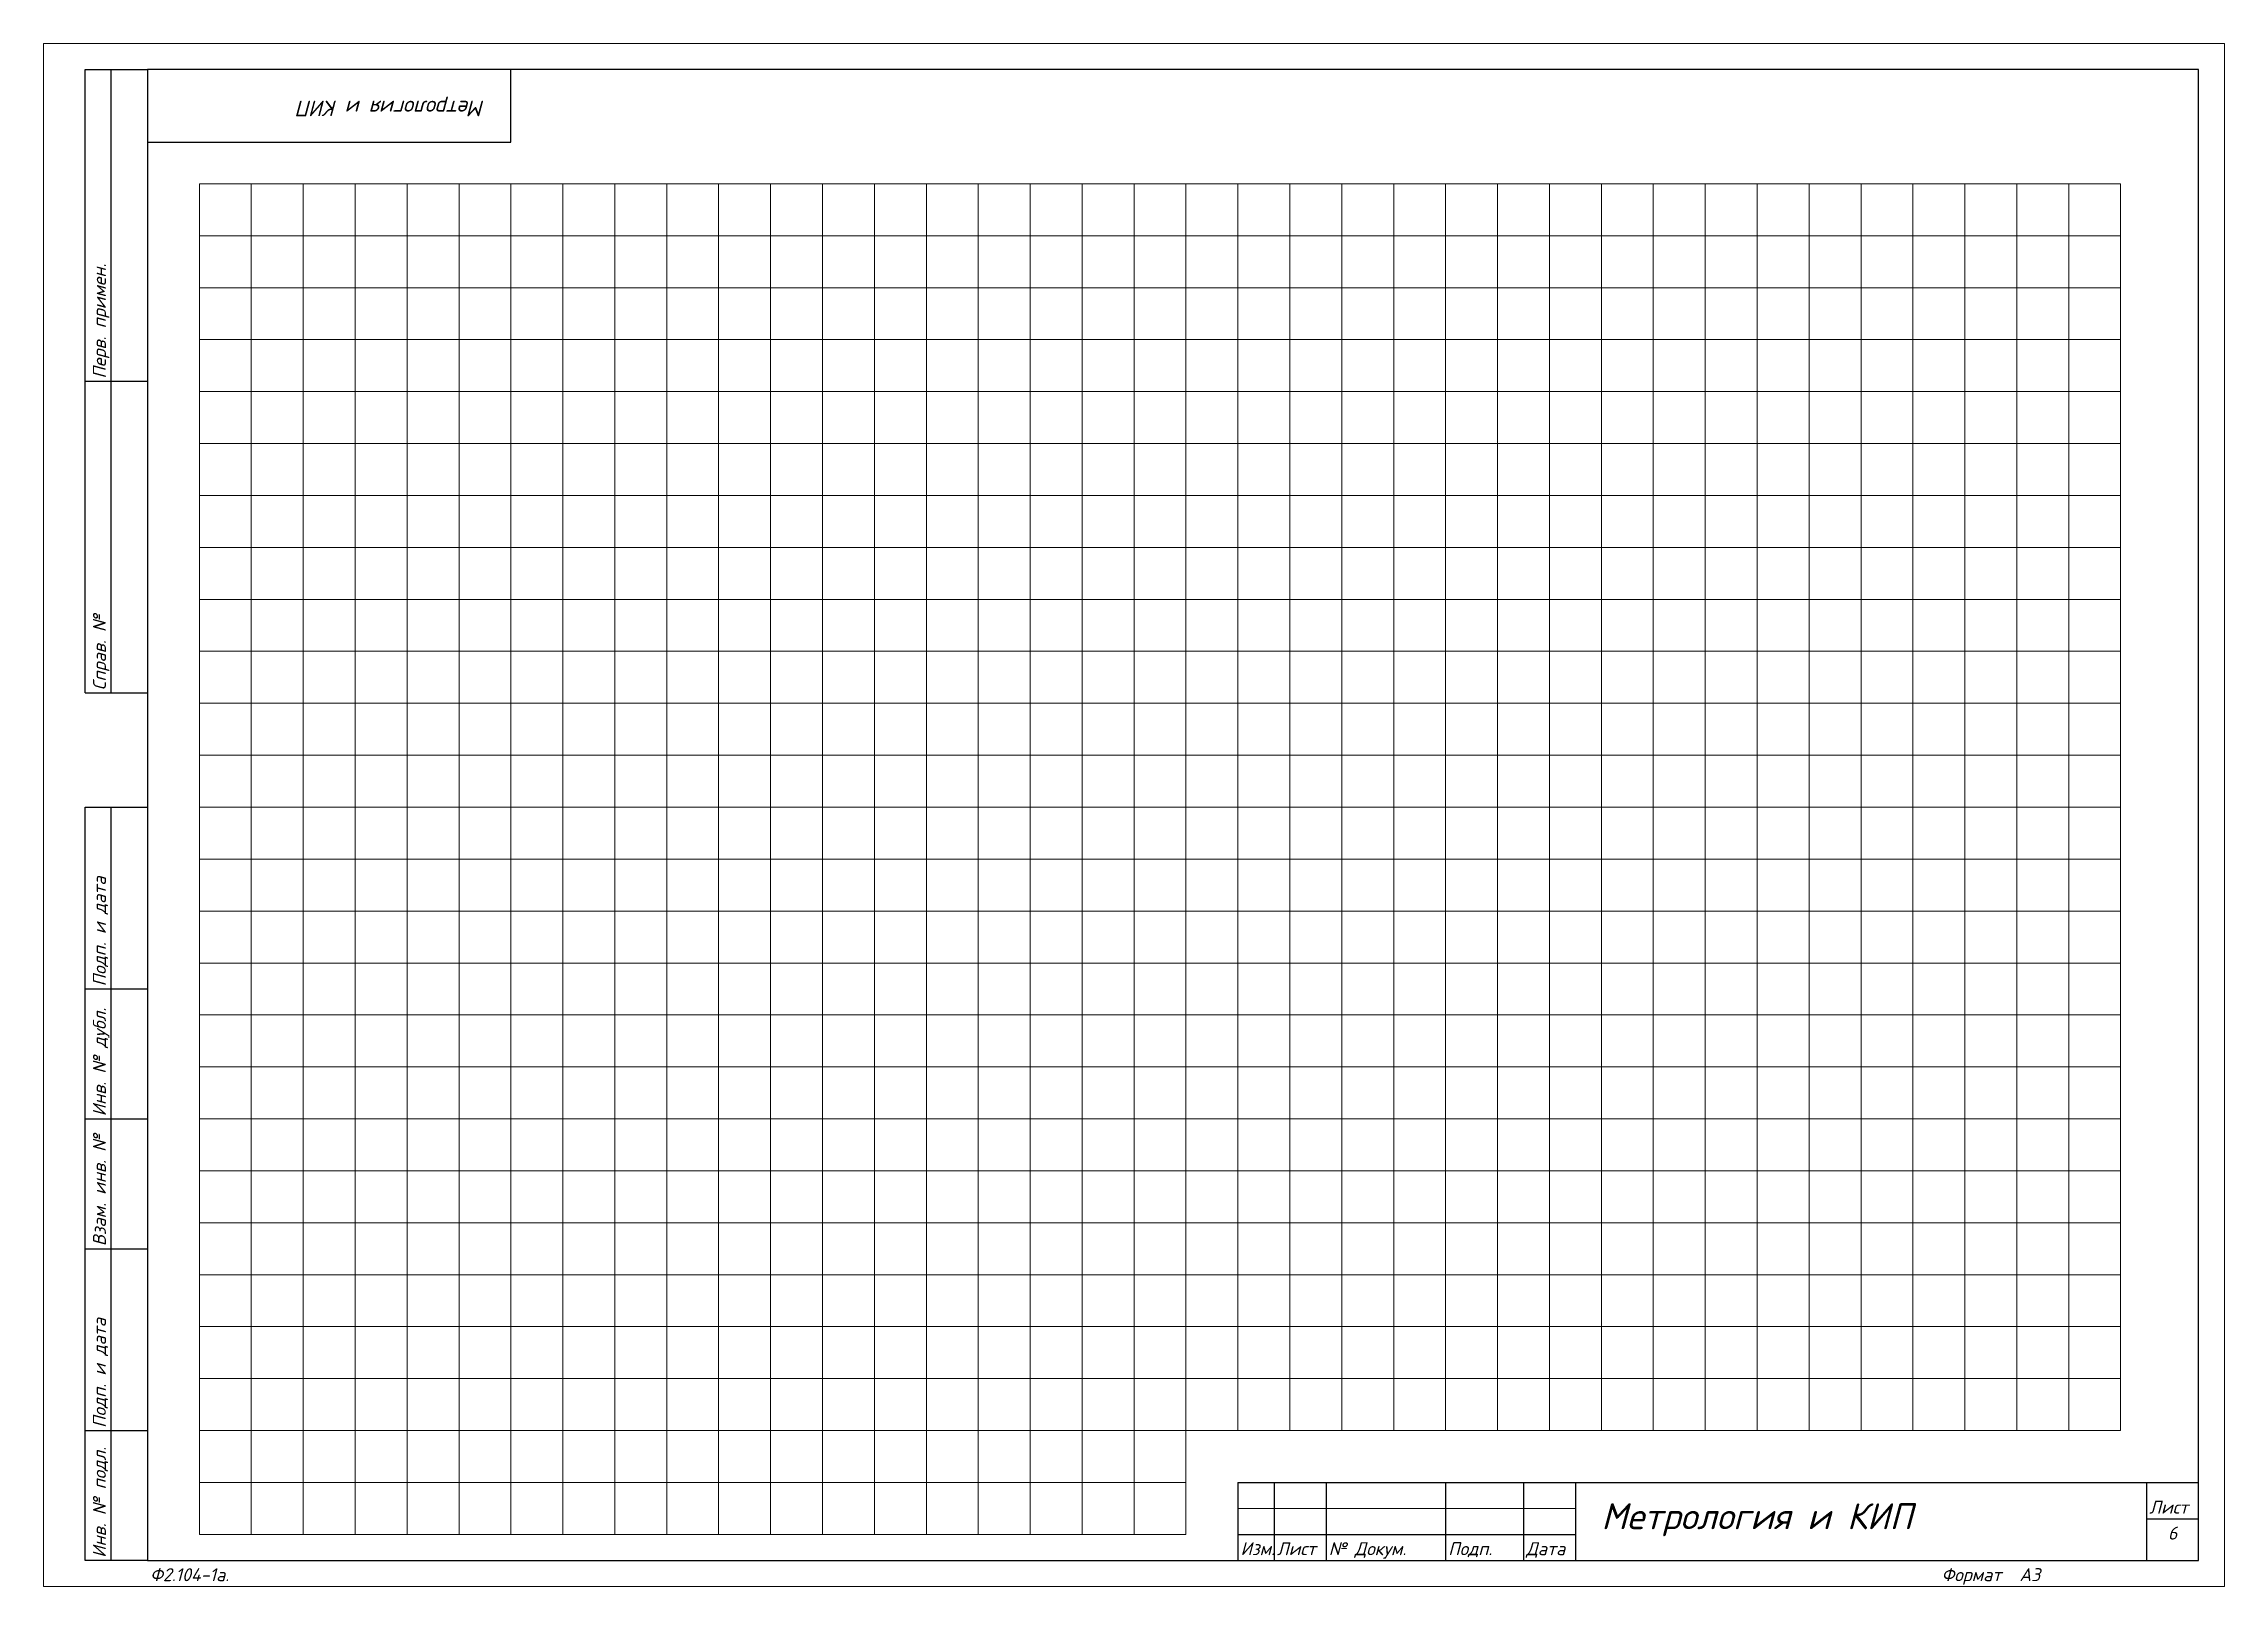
# Paper-space layout 'РэЧ26 Эл6' of a CAD drawing. Header units: millimetres. Extents: x 0 to 420, y 0 to 297.
# The model-space entities are those that its viewports show. They can reach past a viewport. Long polylines and large blocks are cut down to what shows.
import ezdxf
from ezdxf.enums import TextEntityAlignment as Align

# ---------------------------------------------------------------- set-up
doc = ezdxf.new("R2010")
doc.units = ezdxf.units.MM
doc.layers.add('4', color=4, linetype='Continuous', lineweight=15)
doc.layers.add('Основная', color=7, linetype='Continuous', lineweight=30)
doc.layers.add('Привязки', color=2, linetype='Continuous', lineweight=0, plot=False, transparency=0.8)
doc.layers.add('рамка', color=253, linetype='Continuous', lineweight=5, transparency=0.8)
doc.styles.add('текст', font='isocpeui.ttf')

# ---------------------------------------------------------------- blocks, each defined once
blk = doc.blocks.new('*U434')
at = {"layer": 'Привязки'}
blk.add_line((-1850, 1300), (-1850, -1300), dxfattribs=at)
blk = doc.blocks.new('*U435')
at = {"layer": 'Привязки', "color": 0, "linetype": 'ByBlock', "lineweight": -2, "transparency": 16777216}
blk.add_blockref('*U434', (14100, 0), dxfattribs=at)
blk = doc.blocks.new('*U109')
for p, q in [((8, 232), (8, 292)), ((8, 292), (20, 292)), ((13, 232), (13, 292)), ((90, 292), (90, 292)), ((90, 292), (90, 292)), ((90, 278), (90, 292)), ((90, 292), (90, 292)), ((90, 292), (90, 292)), ((90, 292), (90, 292)), ((20, 278), (90, 278)), ((8, 232), (20, 232)), ((8, 172), (8, 232)), ((13, 172), (13, 232)), ((8, 172), (20, 172)), ((8, 115), (8, 150)), ((8, 150), (20, 150)), ((13, 115), (13, 150)), ((8, 90), (8, 115)), ((8, 115), (20, 115)), ((13, 90), (13, 115)), ((8, 65), (8, 90)), ((8, 90), (20, 90)), ((13, 65), (13, 90)), ((8, 30), (8, 65)), ((8, 65), (20, 65)), ((13, 30), (13, 65)), ((230, 60), (415, 60)), ((230, 60), (230, 5)), ((237, 60), (237, 35)), ((247, 60), (247, 5)), ((270, 60), (270, 5)), ((285, 60), (285, 5)), ((295, 60), (295, 5)), ((415, 60), (415, 60)), ((415, 60), (415, 60)), ((295, 45), (415, 45)), ((365, 45), (365, 20)), ((380, 45), (380, 25)), ((397, 45), (397, 25)), ((230, 40), (295, 40)), ((365, 40), (415, 40)), ((230, 35), (295, 35)), ((8, 5), (8, 30)), ((8, 30), (20, 30)), ((13, 5), (13, 30)), ((365, 25), (415, 25)), ((385, 25), (385, 20)), ((295, 20), (415, 20)), ((365, 20), (365, 5)), ((20, 5), (8, 5))]:
    blk.add_line(p, q)
blk.add_lwpolyline([(20, 5), (415, 5), (415, 292), (20, 292)], close=True)
at = {"layer": '4'}
for p, q in [((230, 55), (295, 55)), ((230, 50), (295, 50)), ((230, 45), (295, 45)), ((370, 40), (370, 25)), ((375, 40), (375, 25)), ((230, 30), (295, 30)), ((230, 25), (295, 25)), ((230, 20), (295, 20)), ((230, 15), (295, 15)), ((230, 10), (295, 10))]:
    blk.add_line(p, q, dxfattribs=at)
at = {"layer": 'Привязки'}
blk.add_lwpolyline([(0, 0), (420, 0), (420, 297), (0, 297)], close=True, dxfattribs=at)
at = {"layer": 'рамка'}
blk.add_lwpolyline([(0, 297), (420, 297), (420, 0), (0, 0)], close=True, dxfattribs=at)
at = {"style": 'текст'}
for s, p in [('Перв. примен.', (12, 232.5)), ('Справ. №', (12, 172.5)), ('Подп. и дата', (12, 115.5)), ('Инв. № дубл.', (12, 90.5)), ('Взам. инв. №', (12, 65.5)), ('Подп. и дата', (12, 30.5)), ('Инв. № подл.', (12, 5.5))]:
    blk.add_text(s, height=2.5, rotation=90, dxfattribs=at).set_placement(p)
for s, height, p in [('Лит.', 2.5, (365.5, 41)), ('Масса', 2.5, (380.5, 41)), ('Масштаб', 2.5, (397.5, 41)), ('Изм.', 2.5, (230.5, 36)), ('Лист', 2.5, (237.5, 36)), ('№ Докум.', 2.5, (247.5, 36)), ('Подп.', 2.5, (270.5, 36)), ('Дата', 2.5, (285.5, 36)), ('Разраб.', 2.5, (230.5, 31)), ('Пров.', 2.5, (230.5, 26)), ('Т.контр.', 2.5, (230.5, 21)), ('Лист', 2.5, (365.5, 21)), ('Листов', 2.5, (385.5, 21)), ('Н.контр.', 2.5, (230.5, 11)), ('Утв.', 2.5, (230.5, 6)), ('Ф2.104-1а.', 0.005, (20, 4.99)), ('Ф2.104-1.', 2.5, (20.5, 1)), ('Формат', 2.5, (365.5, 1)), ('А3', 2.5, (380.5, 1)), ('А4', 0.025, (419.61, 0.01)), ('А2', 0.00833, (419.87, 0)), ('А1', 0.00625, (419.9, 0)), ('А0', 0.005, (419.92, 0))]:
    blk.add_text(s, height=height, dxfattribs=at).set_placement(p)
for tag, p, height in [('12', (90, 292), 0.00000373), ('13', (90, 292), 0.00000373), ('27', (90, 292), 0.00000522), ('29', (105, 279), 3.5), ('28', (415, 60), 0.0000438), ('ИЗМ4', (230.5, 56), 2.5), ('ЛИСТИЗМ4', (237.5, 56), 2.5), ('№ДОКУМИЗМ4', (247.5, 56), 2.5), ('ПОДПИЗМ4', (270.5, 56), 2.5), ('ДАТАИЗМ4', (285.5, 56), 2.5), ('ОБОЗНАЧЕНИЕ', (300, 51), 5), ('ИЗМ3', (230.5, 51), 2.5), ('ЛИСТИЗМ3', (237.5, 51), 2.5), ('№ДОКУМИЗМ3', (247.5, 51), 2.5), ('ПОДПИЗМ3', (270.5, 51), 2.5), ('ДАТАИЗМ3', (285.5, 51), 2.5), ('ИЗМ2', (230.5, 46), 2.5), ('ЛИСТИЗМ2', (237.5, 46), 2.5), ('№ДОКУМИЗМ2', (247.5, 46), 2.5), ('ПОДПИЗМ2', (270.5, 46), 2.5), ('ДАТАИЗМ2', (285.5, 46), 2.5), ('ИЗМ1', (230.5, 41), 2.5), ('ЛИСТИЗМ1', (237.5, 41), 2.5), ('№ДОКУМИЗМ1', (247.5, 41), 2.5), ('ПОДПИЗМ1', (270.5, 41), 2.5), ('ДАТАИЗМ1', (285.5, 41), 2.5), ('РАЗРАБ', (247.5, 31), 2.5), ('ДАТАРАЗРАБ', (285.5, 31), 2.5), ('ПРОВ', (247.5, 26), 2.5), ('ДАТАПРОВ', (285.5, 26), 2.5), ('ТКОНТР', (247.5, 21), 2.5), ('ДАТАТКОНТР', (285.5, 21), 2.5), ('ЛИСТОВ', (400.5, 21), 2.5), ('10', (230.5, 16), 2.5), ('11', (247.5, 16), 2.5), ('НКОНТР', (247.5, 11), 2.5), ('ДАТАНКОНТР', (285.5, 11), 2.5), ('УТВ', (247.5, 6), 2.5), ('ДАТАУТВ', (285.5, 6), 2.5)]:
    blk.add_attdef(tag, p, '', height=height, dxfattribs=at)
for tag, p, height, rotation in [('ОБОЗНАЧЕНИЕ-ВЕРХ', (85, 286), 3.5, 180), ('ПРИМЕНЯЕМОСТЬ', (19, 232.5), 2.5, 90), ('СПРАВ№', (19, 172.5), 2.5, 90), ('ДАТАУЧЁТАДУБЛ', (19, 115.5), 2.5, 90), ('ИНВ№ДУБЛ', (19, 90.5), 2.5, 90), ('ВЗАМИНВ№', (19, 65.5), 2.5, 90), ('ДАТАУЧЁТА', (19, 30.5), 2.5, 90), ('ИНВ№ПОДЛ', (19, 5.5), 2.5, 90)]:
    blk.add_attdef(tag, p, '', height=height, rotation=rotation, dxfattribs=at)
blk.add_attdef('30', text='', height=5, dxfattribs=at).set_placement((355, 64), align=Align.MIDDLE)
for tag, height, p in [('НАИМЕНОВАНИЕ1', 5, (330, 36)), ('НАИМЕНОВАНИЕ2', 3.5, (330, 31)), ('МАССА', 3.5, (388.5, 31)), ('МАСШТАБ', 3.5, (406, 31)), ('НАИМЕНОВАНИЕ3', 3.5, (330, 26)), ('НАИМЕНОВАНИЕ4', 2.5, (330, 21)), ('ЛИСТ', 2.5, (380.5, 21)), ('МАТЕРИАЛ1', 2.5, (330, 16)), ('ПРЕДПРИЯТИЕ1', 3.5, (390, 16)), ('МАТЕРИАЛ2', 2.5, (330, 11)), ('ПРЕДПРИЯТИЕ2', 3.5, (390, 11)), ('МАТЕРИАЛ3', 2.5, (330, 6)), ('ПРЕДПРИЯТИЕ3', 3.5, (390.02, 6))]:
    blk.add_attdef(tag, text='', height=height, dxfattribs=at).set_placement(p, align=Align.CENTER)
for tag, p in [('ЛИТЕРА', (367.5, 31)), ('ЛИТЕРА2', (372.5, 31)), ('ЛИТЕРА3', (377.5, 31))]:
    blk.add_attdef(tag, text='', height=2.5, dxfattribs=at).set_placement(p, align=Align.RIGHT)
for tag, p in [('ИНДЕКС', (367.5, 31)), ('ИНДЕКС2', (372.5, 31)), ('ИНДЕКС3', (377.5, 31))]:
    blk.add_attdef(tag, text='', height=2.5, dxfattribs=at).set_placement(p, align=Align.TOP_LEFT)
blk = doc.blocks.new('*U110')
for p, q in [((8, 232), (8, 292)), ((8, 292), (20, 292)), ((13, 232), (13, 292)), ((90, 292), (90, 292)), ((90, 292), (90, 292)), ((90, 278), (90, 292)), ((90, 292), (90, 292)), ((90, 292), (90, 292)), ((90, 292), (90, 292)), ((20, 278), (90, 278)), ((8, 232), (20, 232)), ((8, 172), (8, 232)), ((13, 172), (13, 232)), ((8, 172), (20, 172)), ((8, 115), (8, 150)), ((8, 150), (20, 150)), ((13, 115), (13, 150)), ((8, 90), (8, 115)), ((8, 115), (20, 115)), ((13, 90), (13, 115)), ((8, 65), (8, 90)), ((8, 90), (20, 90)), ((13, 65), (13, 90)), ((8, 30), (8, 65)), ((8, 65), (20, 65)), ((13, 30), (13, 65)), ((8, 5), (8, 30)), ((8, 30), (20, 30)), ((13, 5), (13, 30)), ((230, 20), (415, 20)), ((230, 20), (230, 5)), ((237, 20), (237, 5)), ((247, 20), (247, 5)), ((270, 20), (270, 5)), ((285, 20), (285, 5)), ((295, 20), (295, 5)), ((405, 20), (405, 5)), ((415, 20), (415, 20)), ((415, 20), (415, 20)), ((405, 13), (415, 13)), ((230, 10), (295, 10)), ((20, 5), (8, 5)), ((230, 5), (295, 5)), ((415, 5), (415, 5)), ((415, 5), (415, 5)), ((415, 5), (415, 5)), ((415, 5), (415, 5)), ((415, 5), (415, 5)), ((415, 5), (415, 5)), ((415, 5), (415, 5))]:
    blk.add_line(p, q)
blk.add_lwpolyline([(20, 5), (415, 5), (415, 292), (20, 292)], close=True)
at = {"layer": '4'}
for p, q in [((230, 15), (295, 15)), ((415, 5), (415, 5)), ((415, 5), (415, 5)), ((415, 5), (415, 5)), ((415, 5), (415, 5)), ((415, 5), (415, 5)), ((415, 5), (415, 5)), ((415, 5), (415, 5)), ((415, 5), (415, 5)), ((415, 5), (415, 5))]:
    blk.add_line(p, q, dxfattribs=at)
at = {"layer": 'Привязки'}
blk.add_lwpolyline([(0, 0), (420, 0), (420, 297), (0, 297)], close=True, dxfattribs=at)
at = {"layer": 'рамка'}
blk.add_lwpolyline([(0, 297), (420, 297), (420, 0), (0, 0)], close=True, dxfattribs=at)
at = {"style": 'текст'}
for s, p in [('Перв. примен.', (12, 232.5)), ('Справ. №', (12, 172.5)), ('Подп. и дата', (12, 115.5)), ('Инв. № дубл.', (12, 90.5)), ('Взам. инв. №', (12, 65.5)), ('Подп. и дата', (12, 30.5)), ('Инв. № подл.', (12, 5.5))]:
    blk.add_text(s, height=2.5, rotation=90, dxfattribs=at).set_placement(p)
for s, height, p in [('Лист', 2.5, (405.5, 14)), ('Изм.', 2.5, (230.5, 6)), ('Лист', 2.5, (237.5, 6)), ('№ Докум.', 2.5, (247.5, 6)), ('Подп.', 2.5, (270.5, 6)), ('Дата', 2.5, (285.5, 6)), ('Ф2.104-1.', 0.005, (20, 4.99)), ('Разраб.', 0.0000135, (415, 5)), ('Пров.', 0.0000135, (415, 5)), ('Т.контр.', 0.0000135, (415, 5)), ('Н.контр.', 0.0000135, (415, 5)), ('Утв.', 0.0000135, (415, 5)), ('Лит.', 0.0000135, (415, 5)), ('Масса', 0.0000135, (415, 5)), ('Масштаб', 0.0000135, (415, 5)), ('Листов', 0.0000135, (415, 5)), ('Ф2.104-1а.', 2.5, (20.5, 1)), ('Формат', 2.5, (365.5, 1)), ('А3', 2.5, (380.5, 1)), ('А4', 0.025, (419.61, 0.01)), ('А2', 0.00833, (419.87, 0)), ('А1', 0.00625, (419.9, 0)), ('А0', 0.005, (419.92, 0))]:
    blk.add_text(s, height=height, dxfattribs=at).set_placement(p)
for tag, p, height in [('12', (90, 292), 0.00000373), ('13', (90, 292), 0.00000373), ('27', (90, 292), 0.00000522), ('29', (105, 249), 3.5), ('ИЗМ2', (230.5, 16), 2.5), ('ЛИСТИЗМ2', (237.5, 16), 2.5), ('№ДОКУМИЗМ2', (247.5, 16), 2.5), ('28', (415, 20), 0.0000438), ('ИЗМ1', (230.5, 11), 2.5), ('ЛИСТИЗМ1', (237.5, 11), 2.5), ('№ДОКУМИЗМ1', (247.5, 11), 2.5), ('ПОДПИЗМ1', (270.5, 11), 2.5), ('ДАТАИЗМ1', (285.5, 11), 2.5), ('ДАТАНКОНТР', (285.5, 11), 2.5), ('ОБОЗНАЧЕНИЕ', (300, 11), 5), ('ДАТАУТВ', (285.5, 6), 2.5), ('РАЗРАБ', (415, 5), 0.0000135), ('ЛИСТОВ', (415, 5), 0.0000135), ('ПРОВ', (415, 5), 0.0000135), ('ТКОНТР', (415, 5), 0.0000135), ('НКОНТР', (415, 5), 0.0000135), ('УТВ', (415, 5), 0.0000135), ('10', (415, 5), 0.0000135), ('11', (415, 5), 0.0000135), ('ПОДПИЗМ2', (415, 5), 0.0000135), ('ДАТАИЗМ2', (415, 5), 0.0000135), ('ИЗМ3', (415, 5), 0.0000135), ('ЛИСТИЗМ3', (415, 5), 0.0000135), ('№ДОКУМИЗМ3', (415, 5), 0.0000135), ('ПОДПИЗМ3', (415, 5), 0.0000135), ('ДАТАИЗМ3', (415, 5), 0.0000135), ('ИЗМ4', (415, 5), 0.0000135), ('ЛИСТИЗМ4', (415, 5), 0.0000135), ('№ДОКУМИЗМ4', (415, 5), 0.0000135), ('ПОДПИЗМ4', (415, 5), 0.0000135), ('ДАТАИЗМ4', (415, 5), 0.0000135), ('ДАТАРАЗРАБ', (415, 5), 0.0000135), ('ДАТАПРОВ', (415, 5), 0.0000135), ('ДАТАТКОНТР', (415, 5), 0.0000135)]:
    blk.add_attdef(tag, p, '', height=height, dxfattribs=at)
for tag, p, height, rotation in [('ОБОЗНАЧЕНИЕ-ВЕРХ', (85, 286), 3.5, 180), ('ПРИМЕНЯЕМОСТЬ', (19, 232.5), 2.5, 90), ('СПРАВ№', (19, 172.5), 2.5, 90), ('ДАТАУЧЁТАДУБЛ', (19, 115.5), 2.5, 90), ('ИНВ№ДУБЛ', (19, 90.5), 2.5, 90), ('ВЗАМИНВ№', (19, 65.5), 2.5, 90), ('ДАТАУЧЁТА', (19, 30.5), 2.5, 90), ('ИНВ№ПОДЛ', (19, 5.5), 2.5, 90)]:
    blk.add_attdef(tag, p, '', height=height, rotation=rotation, dxfattribs=at)
blk.add_attdef('30', text='', height=5, dxfattribs=at).set_placement((355, 34), align=Align.MIDDLE)
for tag, height, p in [('ЛИСТ', 2.5, (410, 9)), ('НАИМЕНОВАНИЕ1', 0.000027, (415, 5)), ('НАИМЕНОВАНИЕ2', 0.0000189, (415, 5)), ('НАИМЕНОВАНИЕ3', 0.0000189, (415, 5)), ('НАИМЕНОВАНИЕ4', 0.0000135, (415, 5)), ('МАССА', 0.0000189, (415, 5)), ('МАСШТАБ', 0.0000189, (415, 5)), ('МАТЕРИАЛ1', 0.0000135, (415, 5)), ('МАТЕРИАЛ2', 0.0000135, (415, 5)), ('МАТЕРИАЛ3', 0.0000135, (415, 5)), ('ПРЕДПРИЯТИЕ1', 0.0000189, (415, 5)), ('ПРЕДПРИЯТИЕ2', 0.0000189, (415, 5)), ('ПРЕДПРИЯТИЕ3', 0.0000189, (415, 5))]:
    blk.add_attdef(tag, text='', height=height, dxfattribs=at).set_placement(p, align=Align.CENTER)
for tag in ['ЛИТЕРА', 'ЛИТЕРА2', 'ЛИТЕРА3']:
    blk.add_attdef(tag, text='', height=0.0000135, dxfattribs=at).set_placement((415, 5), align=Align.RIGHT)
for tag in ['ИНДЕКС', 'ИНДЕКС2', 'ИНДЕКС3']:
    blk.add_attdef(tag, text='', height=0.0000135, dxfattribs=at).set_placement((415, 5), align=Align.TOP_LEFT)

msp = doc.modelspace()

# ---------------------------------------------------------------- linework, layer by layer
at = {"layer": 'Привязки'}
for p, q in [((20630, 12776), (21000, 12776)), ((20630, 12516), (20630, 12776)), ((20640, 12776), (20640, 12516)), ((20650, 12776), (20650, 12516)), ((20660, 12776), (20660, 12516)), ((20670, 12776), (20670, 12516)), ((20680, 12776), (20680, 12516)), ((20690, 12776), (20690, 12516)), ((20700, 12776), (20700, 12516)), ((20710, 12776), (20710, 12516)), ((20720, 12776), (20720, 12516)), ((20730, 12776), (20730, 12516)), ((20740, 12776), (20740, 12516)), ((20750, 12776), (20750, 12516)), ((20760, 12776), (20760, 12516)), ((20770, 12776), (20770, 12516)), ((20780, 12776), (20780, 12516)), ((20790, 12776), (20790, 12516)), ((20800, 12776), (20800, 12516)), ((20810, 12776), (20810, 12516)), ((20820, 12776), (20820, 12536)), ((20830, 12776), (20830, 12536)), ((20840, 12776), (20840, 12536)), ((20850, 12776), (20850, 12536)), ((20860, 12776), (20860, 12536)), ((20870, 12776), (20870, 12536)), ((20880, 12776), (20880, 12536)), ((20890, 12776), (20890, 12536)), ((20900, 12776), (20900, 12536)), ((20910, 12776), (20910, 12536)), ((20920, 12776), (20920, 12536)), ((20930, 12776), (20930, 12536)), ((20940, 12776), (20940, 12536)), ((20950, 12776), (20950, 12536)), ((20960, 12776), (20960, 12536)), ((20970, 12776), (20970, 12536)), ((20980, 12776), (20980, 12536)), ((20990, 12776), (20990, 12536)), ((21000, 12776), (21000, 12536)), ((20630, 12766), (21000, 12766)), ((20630, 12756), (21000, 12756)), ((20630, 12746), (21000, 12746)), ((20630, 12736), (21000, 12736)), ((20630, 12726), (21000, 12726)), ((20630, 12716), (21000, 12716)), ((20630, 12706), (21000, 12706)), ((20630, 12696), (21000, 12696)), ((20630, 12686), (21000, 12686)), ((20630, 12676), (21000, 12676)), ((20630, 12666), (21000, 12666)), ((20630, 12656), (21000, 12656)), ((20630, 12646), (21000, 12646)), ((20630, 12636), (21000, 12636)), ((20630, 12626), (21000, 12626)), ((20630, 12616), (21000, 12616)), ((20630, 12606), (21000, 12606)), ((20630, 12596), (21000, 12596)), ((20630, 12586), (21000, 12586)), ((20630, 12576), (21000, 12576)), ((20630, 12566), (21000, 12566)), ((20630, 12556), (21000, 12556)), ((20630, 12546), (21000, 12546)), ((20630, 12536), (20820, 12536)), ((21000, 12536), (20820, 12536)), ((20820, 12536), (20820, 12516)), ((20630, 12526), (20820, 12526)), ((20820, 12516), (20630, 12516))]:
    msp.add_line(p, q, dxfattribs=at)

# ---------------------------------------------------------------- block references
ref = msp.add_blockref('*U109', (20600, 12803))
ref.add_attrib('ОБОЗНАЧЕНИЕ', 'Шкаф управления', (20900, 12854), dxfattribs={"height": 5, "style": 'текст'})
ref.add_attrib('ОБОЗНАЧЕНИЕ-ВЕРХ', 'Шкаф управления', (20685, 13089), dxfattribs={"height": 3, "rotation": 180, "style": 'текст'})
ref.add_attrib('НАИМЕНОВАНИЕ1', 'Система', dxfattribs={"height": 3.5, "style": 'текст'}).set_placement((20930, 12839), align=Align.CENTER)
ref.add_attrib('НАИМЕНОВАНИЕ2', 'автоматического управления', dxfattribs={"height": 3.5, "style": 'текст'}).set_placement((20930, 12834), align=Align.CENTER)
ref.add_attrib('РАЗРАБ', 'Соловьев И. П.', (20847.5, 12834), dxfattribs={"height": 2, "style": 'текст'})
ref.add_attrib('ЛИСТОВ', '4', (21000.5, 12824), dxfattribs={"height": 2.5, "style": 'текст'})
ref.add_attrib('ЛИСТ', '1', dxfattribs={"height": 2.5, "style": 'текст'}).set_placement((20980.5, 12824), align=Align.CENTER)
ref.add_attrib('МАТЕРИАЛ2', 'Принципиальная электрическая схема', dxfattribs={"height": 2.5, "style": 'текст'}).set_placement((20930, 12814), align=Align.CENTER)
ref.add_attrib('ПРЕДПРИЯТИЕ1', 'ФГБОУ ДПО "Институт', dxfattribs={"height": 2, "style": 'текст'}).set_placement((20990, 12819), align=Align.CENTER)
ref.add_attrib('ПРЕДПРИЯТИЕ2', 'развития профессионального', dxfattribs={"height": 2, "style": 'текст'}).set_placement((20990, 12814), align=Align.CENTER)
ref.add_attrib('ПРЕДПРИЯТИЕ3', 'образования"', dxfattribs={"height": 2, "style": 'текст'}).set_placement((20990.02045, 12809), align=Align.CENTER)
ref = msp.add_blockref('*U110', (21020, 12803))
ref.add_attrib('ОБОЗНАЧЕНИЕ', 'Шкаф управления', (21320, 12814), dxfattribs={"height": 5, "style": 'текст'})
ref.add_attrib('ОБОЗНАЧЕНИЕ-ВЕРХ', 'Шкаф управления', (21105, 13089), dxfattribs={"height": 3, "rotation": 180, "style": 'текст'})
ref.add_attrib('НАИМЕНОВАНИЕ1', 'Система', dxfattribs={"height": 0.0000189, "style": 'текст'}).set_placement((21434.99954, 12808.00017), align=Align.CENTER)
ref.add_attrib('НАИМЕНОВАНИЕ2', 'автоматического управления', dxfattribs={"height": 0.0000189, "style": 'текст'}).set_placement((21434.99954, 12808.00014), align=Align.CENTER)
ref.add_attrib('НАИМЕНОВАНИЕ3', 'уровнем', dxfattribs={"height": 0.0000189, "style": 'текст'}).set_placement((21434.99954, 12808.00011), align=Align.CENTER)
ref.add_attrib('РАЗРАБ', 'Соловьев И. П.', (21434.99909, 12808.00014), dxfattribs={"height": 0.0000108, "style": 'текст'})
ref.add_attrib('ЛИСТОВ', '3', (21434.99992, 12808.00009), dxfattribs={"height": 0.0000135, "style": 'текст'})
ref.add_attrib('ЛИСТ', '2', dxfattribs={"height": 2.5, "style": 'текст'}).set_placement((21430, 12812), align=Align.CENTER)
ref.add_attrib('МАТЕРИАЛ2', 'Принципиальная электрическая схема', dxfattribs={"height": 0.0000135, "style": 'текст'}).set_placement((21434.99954, 12808.00003), align=Align.CENTER)
ref.add_attrib('ПРЕДПРИЯТИЕ1', 'ФГБОУ ДПО "Институт', dxfattribs={"height": 0.0000108, "style": 'текст'}).set_placement((21434.99986, 12808.00006), align=Align.CENTER)
ref.add_attrib('ПРЕДПРИЯТИЕ2', 'развития профессионального', dxfattribs={"height": 0.0000108, "style": 'текст'}).set_placement((21434.99986, 12808.00003), align=Align.CENTER)
ref.add_attrib('ПРЕДПРИЯТИЕ3', 'образования"', dxfattribs={"height": 0.0000108, "style": 'текст'}).set_placement((21434.99986, 12808.00001), align=Align.CENTER)
ref = msp.add_blockref('*U110', (20600, 12506))
ref.add_attrib('ОБОЗНАЧЕНИЕ', 'Метрология и КИП', (20900, 12517), dxfattribs={"height": 5, "style": 'текст'})
ref.add_attrib('ОБОЗНАЧЕНИЕ-ВЕРХ', 'Метрология и КИП', (20685, 12792), dxfattribs={"height": 3, "rotation": 180, "style": 'текст'})
ref.add_attrib('НАИМЕНОВАНИЕ1', 'Система', dxfattribs={"height": 0.0000189, "style": 'текст'}).set_placement((21014.99954, 12511.00017), align=Align.CENTER)
ref.add_attrib('НАИМЕНОВАНИЕ2', 'автоматического управления', dxfattribs={"height": 0.0000189, "style": 'текст'}).set_placement((21014.99954, 12511.00014), align=Align.CENTER)
ref.add_attrib('НАИМЕНОВАНИЕ3', 'уровнем', dxfattribs={"height": 0.0000189, "style": 'текст'}).set_placement((21014.99954, 12511.00011), align=Align.CENTER)
ref.add_attrib('РАЗРАБ', 'Соловьев И. П.', (21014.99909, 12511.00014), dxfattribs={"height": 0.0000108, "style": 'текст'})
ref.add_attrib('ЛИСТОВ', '3', (21014.99992, 12511.00009), dxfattribs={"height": 0.0000135, "style": 'текст'})
ref.add_attrib('ЛИСТ', '6', dxfattribs={"height": 2.5, "style": 'текст'}).set_placement((21010, 12515), align=Align.CENTER)
ref.add_attrib('МАТЕРИАЛ2', 'Принципиальная электрическая схема', dxfattribs={"height": 0.0000135, "style": 'текст'}).set_placement((21014.99954, 12511.00003), align=Align.CENTER)
ref.add_attrib('ПРЕДПРИЯТИЕ1', 'ФГБОУ ДПО "Институт', dxfattribs={"height": 0.0000108, "style": 'текст'}).set_placement((21014.99986, 12511.00006), align=Align.CENTER)
ref.add_attrib('ПРЕДПРИЯТИЕ2', 'развития профессионального', dxfattribs={"height": 0.0000108, "style": 'текст'}).set_placement((21014.99986, 12511.00003), align=Align.CENTER)
ref.add_attrib('ПРЕДПРИЯТИЕ3', 'образования"', dxfattribs={"height": 0.0000108, "style": 'текст'}).set_placement((21014.99986, 12511.00001), align=Align.CENTER)
msp.add_blockref('*U435', (8350, 11800), dxfattribs=at)

psp = doc.layouts.new('РэЧ26 Эл6')

# ---------------------------------------------------------------- viewports
at = {"layer": 'Основная', "view_target_point": (10397.19296, 3616.94449)}
psp.add_viewport(center=(210, 148.5), size=(420, 297), view_center_point=(10412.79621, 9037.54713), view_height=296.9836024, dxfattribs=at)

doc.saveas('drawing.dxf')
